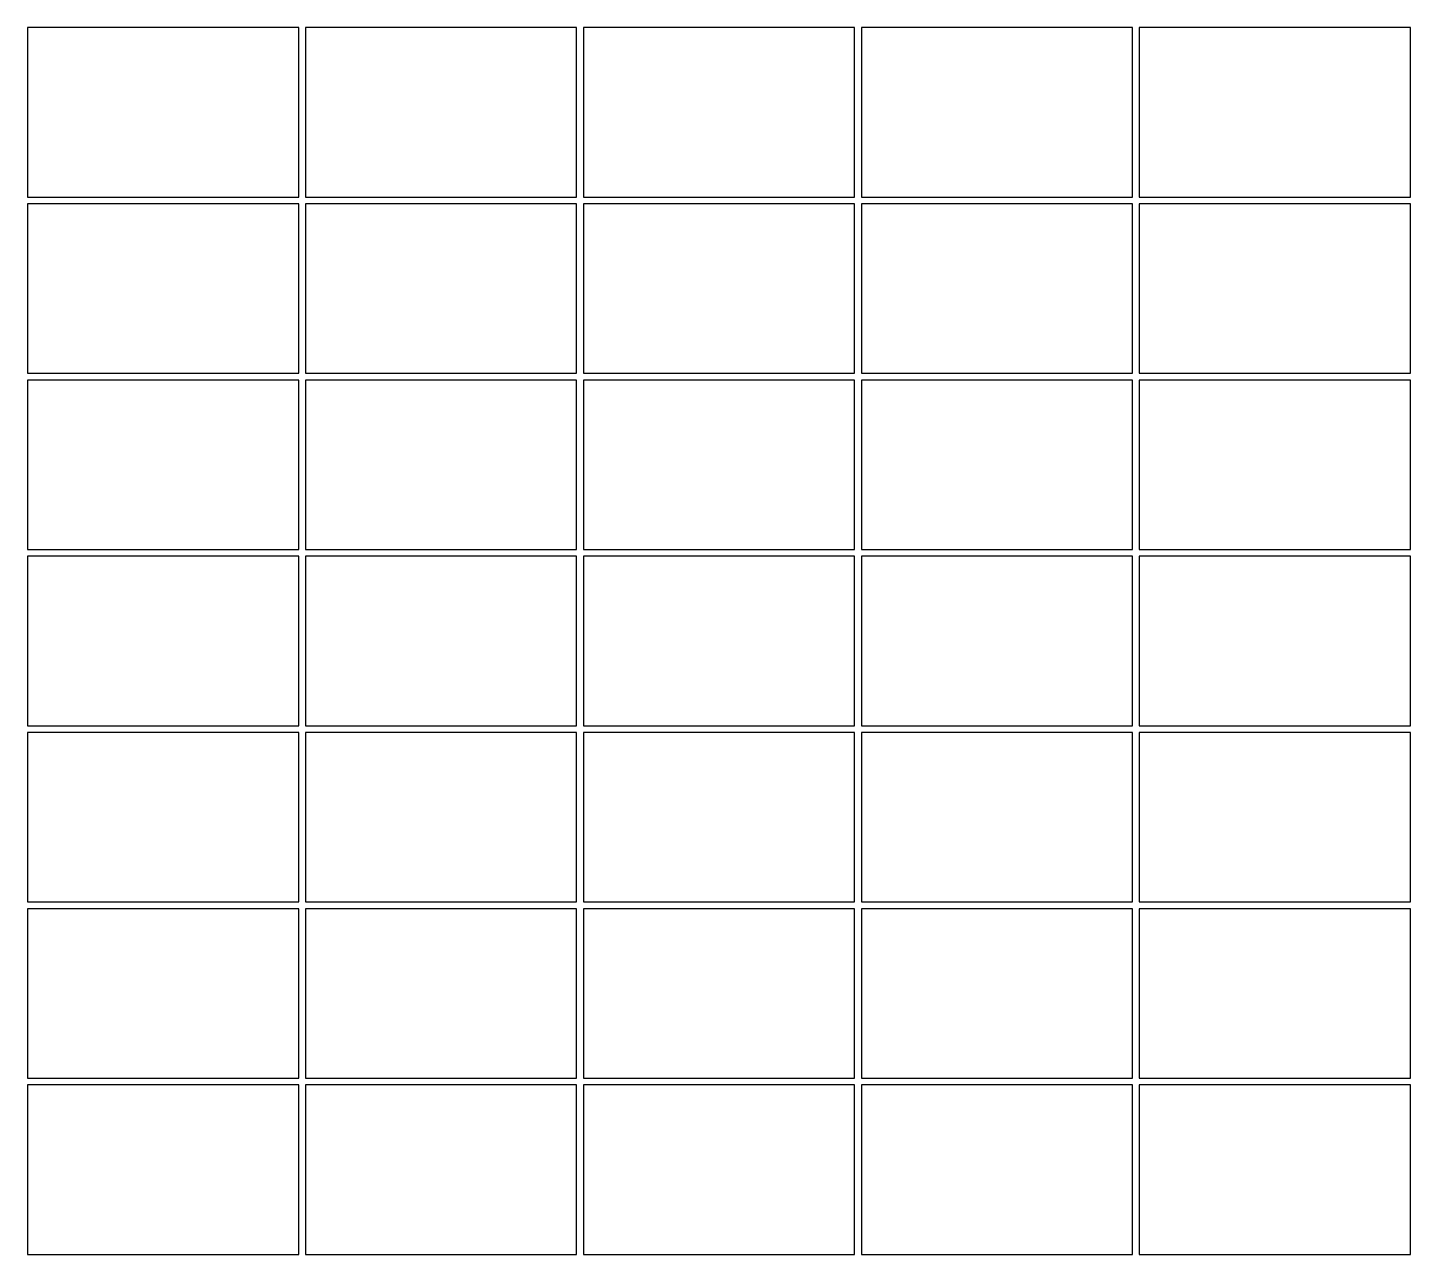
# Model space of a CAD drawing. Header units: metres. Extents: x -204 to 204, y -181 to 181.
import ezdxf

# ---------------------------------------------------------------- set-up
doc = ezdxf.new("R2010")
doc.units = ezdxf.units.M

msp = doc.modelspace()

# ---------------------------------------------------------------- linework, layer by layer
at = {"layer": 'PARAMETRIX'}
for p, q in [((-124, 181), (-204, 181)), ((-204, 181), (-204, 131)), ((-124, 131), (-124, 181)), ((-42, 181), (-122, 181)), ((-122, 181), (-122, 131)), ((-42, 131), (-42, 181)), ((40, 181), (-40, 181)), ((-40, 181), (-40, 131)), ((40, 131), (40, 181)), ((122, 181), (42, 181)), ((42, 181), (42, 131)), ((122, 131), (122, 181)), ((204, 181), (124, 181)), ((124, 181), (124, 131)), ((204, 131), (204, 181)), ((-204, 131), (-124, 131)), ((-122, 131), (-42, 131)), ((-40, 131), (40, 131)), ((42, 131), (122, 131)), ((124, 131), (204, 131)), ((-124, 129), (-204, 129)), ((-204, 129), (-204, 79)), ((-124, 79), (-124, 129)), ((-42, 129), (-122, 129)), ((-122, 129), (-122, 79)), ((-42, 79), (-42, 129)), ((40, 129), (-40, 129)), ((-40, 129), (-40, 79)), ((40, 79), (40, 129)), ((122, 129), (42, 129)), ((42, 129), (42, 79)), ((122, 79), (122, 129)), ((204, 129), (124, 129)), ((124, 129), (124, 79)), ((204, 79), (204, 129)), ((-204, 79), (-124, 79)), ((-122, 79), (-42, 79)), ((-40, 79), (40, 79)), ((42, 79), (122, 79)), ((124, 79), (204, 79)), ((-124, 77), (-204, 77)), ((-204, 77), (-204, 27)), ((-124, 27), (-124, 77)), ((-42, 77), (-122, 77)), ((-122, 77), (-122, 27)), ((-42, 27), (-42, 77)), ((40, 77), (-40, 77)), ((-40, 77), (-40, 27)), ((40, 27), (40, 77)), ((122, 77), (42, 77)), ((42, 77), (42, 27)), ((122, 27), (122, 77)), ((204, 77), (124, 77)), ((124, 77), (124, 27)), ((204, 27), (204, 77)), ((-204, 27), (-124, 27)), ((-124, 25), (-204, 25)), ((-204, 25), (-204, -25)), ((-124, -25), (-124, 25)), ((-122, 27), (-42, 27)), ((-42, 25), (-122, 25)), ((-122, 25), (-122, -25)), ((-42, -25), (-42, 25)), ((-40, 27), (40, 27)), ((40, 25), (-40, 25)), ((-40, 25), (-40, -25)), ((40, -25), (40, 25)), ((42, 27), (122, 27)), ((122, 25), (42, 25)), ((42, 25), (42, -25)), ((122, -25), (122, 25)), ((124, 27), (204, 27)), ((204, 25), (124, 25)), ((124, 25), (124, -25)), ((204, -25), (204, 25)), ((-204, -25), (-124, -25)), ((-124, -27), (-204, -27)), ((-204, -27), (-204, -77)), ((-124, -77), (-124, -27)), ((-122, -25), (-42, -25)), ((-42, -27), (-122, -27)), ((-122, -27), (-122, -77)), ((-42, -77), (-42, -27)), ((-40, -25), (40, -25)), ((40, -27), (-40, -27)), ((-40, -27), (-40, -77)), ((40, -77), (40, -27)), ((42, -25), (122, -25)), ((122, -27), (42, -27)), ((42, -27), (42, -77)), ((122, -77), (122, -27)), ((124, -25), (204, -25)), ((204, -27), (124, -27)), ((124, -27), (124, -77)), ((204, -77), (204, -27)), ((-204, -77), (-124, -77)), ((-122, -77), (-42, -77)), ((-40, -77), (40, -77)), ((42, -77), (122, -77)), ((124, -77), (204, -77)), ((-124, -79), (-204, -79)), ((-204, -79), (-204, -129)), ((-124, -129), (-124, -79)), ((-42, -79), (-122, -79)), ((-122, -79), (-122, -129)), ((-42, -129), (-42, -79)), ((40, -79), (-40, -79)), ((-40, -79), (-40, -129)), ((40, -129), (40, -79)), ((122, -79), (42, -79)), ((42, -79), (42, -129)), ((122, -129), (122, -79)), ((204, -79), (124, -79)), ((124, -79), (124, -129)), ((204, -129), (204, -79)), ((-204, -129), (-124, -129)), ((-122, -129), (-42, -129)), ((-40, -129), (40, -129)), ((42, -129), (122, -129)), ((124, -129), (204, -129)), ((-124, -131), (-204, -131)), ((-204, -131), (-204, -181)), ((-124, -181), (-124, -131)), ((-42, -131), (-122, -131)), ((-122, -131), (-122, -181)), ((-42, -181), (-42, -131)), ((40, -131), (-40, -131)), ((-40, -131), (-40, -181)), ((40, -181), (40, -131)), ((122, -131), (42, -131)), ((42, -131), (42, -181)), ((122, -181), (122, -131)), ((204, -131), (124, -131)), ((124, -131), (124, -181)), ((204, -181), (204, -131)), ((-204, -181), (-124, -181)), ((-122, -181), (-42, -181)), ((-40, -181), (40, -181)), ((42, -181), (122, -181)), ((124, -181), (204, -181))]:
    msp.add_line(p, q, dxfattribs=at)

doc.saveas('drawing.dxf')
